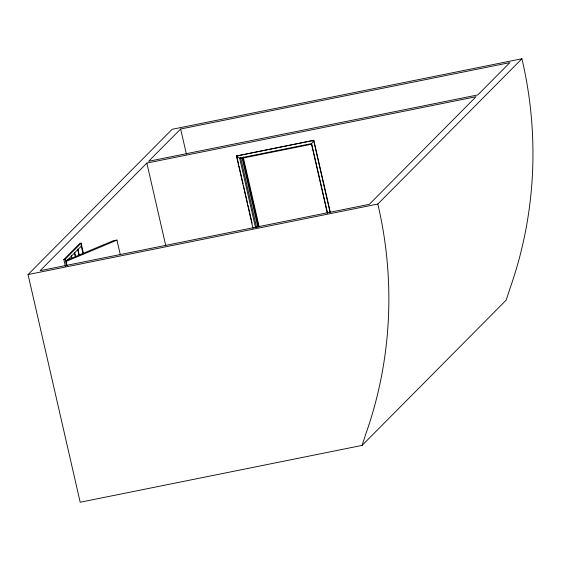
<?xml version="1.0" encoding="UTF-8"?>
<svg xmlns="http://www.w3.org/2000/svg" width="561" height="561" viewBox="0 0 561 561"><rect width="100%" height="100%" fill="white"/><g stroke="black" fill="none" stroke-linecap="round" stroke-linejoin="round"><path stroke-width="0.84" d="M362.097 445.399L365.877 433.814A417.272 405.491 44.8 0 0 377.826 204.043L521.919 58.765A417.272 405.491 44.8 0 1 509.97 288.529L506.19 300.121L362.097 445.399L80.195 502.235L28.05 274.567L172.143 129.282L521.919 58.765M327.421 212.556L311.621 143.574L313.823 140.243L330.401 212.633M146.849 163.083L40.119 270.697L369.32 204.323L476.051 96.709L146.849 163.083L165.783 245.739M180.649 129.002L148.63 161.288L477.832 94.914L509.851 62.629L180.649 129.002L186.413 154.177M65.392 266.335L63.835 259.526L79.844 243.383L81.128 243.123L83.47 253.341M63.835 259.526L65.118 259.266L81.128 243.123L81.275 246.16L66.156 261.405L67.131 265.662M313.823 140.243L236.44 156.021L253.025 228.411M66.135 260.486L113.757 240.536L116.961 240.115L120.278 254.589M116.961 240.115L66.156 261.405L65.118 259.266L66.486 265.227M329.98 212.002L313.599 140.467L236.44 156.021L239.61 158.09L311.621 143.574M240.795 158.49L311.523 144.226L327.351 213.348M28.05 274.567L377.826 204.043M243.179 156.947L259.175 226.777M242.745 157.557L258.579 226.679M242.079 158.23L257.913 227.352M240.494 157.192L256.622 227.612M239.61 158.09L255.409 227.072M236.665 155.797L238.614 164.317M239.007 166.021L243.102 183.903M243.495 185.607L247.59 203.489M247.976 205.193L252.071 223.075M81.275 246.16L83.035 253.817M77.909 249.084L79.276 255.052M77.691 249.308L79.059 255.276M74.641 252.422L75.419 255.83M74.417 252.646L75.391 256.91M71.261 255.304L72.046 258.712"/></g></svg>
